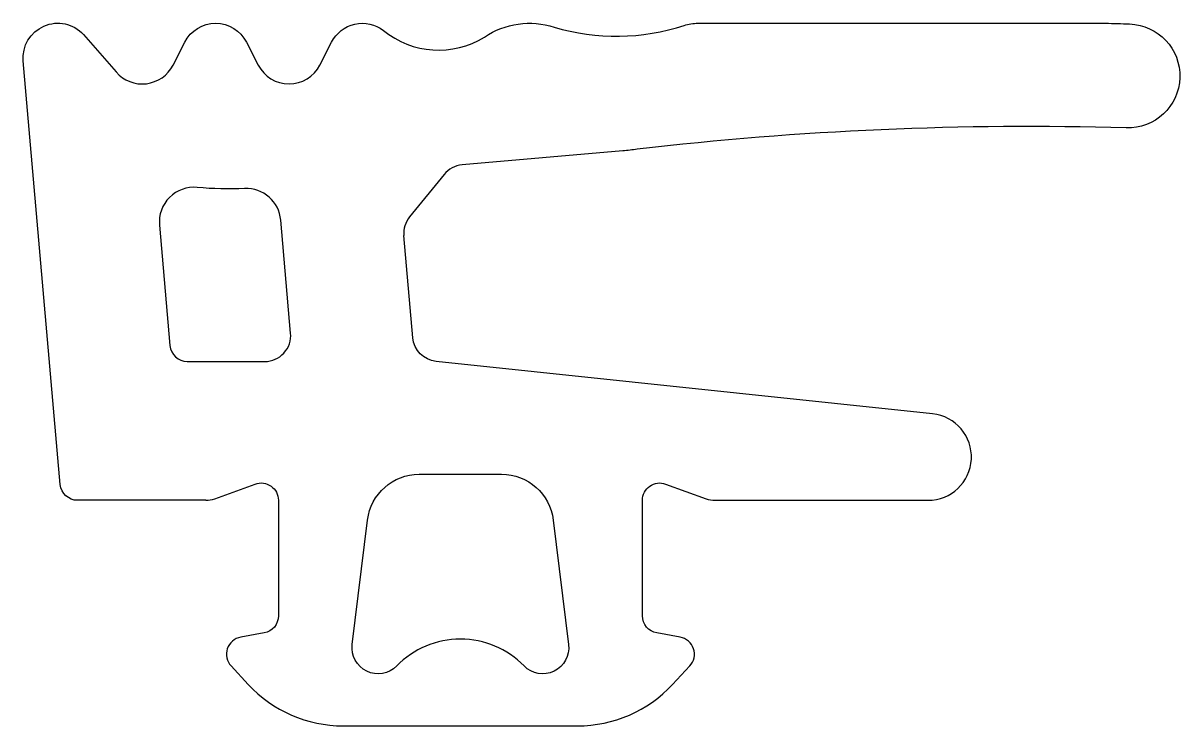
# Model space of a CAD drawing. Header units: millimetres. Extents: x -0.4 to 12.9, y -2.6 to 5.5.
import ezdxf

# ---------------------------------------------------------------- set-up
doc = ezdxf.new("R2010")
doc.units = ezdxf.units.MM

msp = doc.modelspace()

# ---------------------------------------------------------------- linework, layer by layer
for points in [[(1.662, 0), (0.183, 0, -0.388879), (-0.016, 0.183), (-0.443, 5.066, -0.717144), (0.251, 5.371), (0.627, 4.938, 0.531629), (1.285, 5.018), (1.42, 5.282, -0.612574), (2.132, 5.282), (2.267, 5.018, 0.612574), (2.979, 5.018), (3.114, 5.282, -0.467631), (3.712, 5.418, 0.321365), (4.879, 5.341, -0.231332), (5.682, 5.455, 0.152905), (7.183, 5.475, -0.079404), (7.339, 5.5), (12.041, 5.5, -0.002237), (12.32, 5.492, -1), (12.28, 4.293, 0.036348), (6.639, 4.047, -0.011247), (6.474, 4.029), (4.619, 3.867, 0.202981), (4.413, 3.757), (4.014, 3.267, 0.19485), (3.948, 3.052)], [(1.662, 0, 0.087489), (1.765, 0.018), (2.232, 0.188, -0.520567), (2.5, 0), (2.5, -1.332, -0.36397), (2.335, -1.529), (2.065, -1.577, 0.594937), (1.954, -1.91), (2.152, -2.123, 0.208), (3.249, -2.6), (5.951, -2.6, 0.208), (7.048, -2.123), (7.246, -1.91, 0.594937), (7.135, -1.577), (6.865, -1.529, -0.36397), (6.7, -1.332), (6.7, 0, -0.520567), (6.968, 0.188), (7.435, 0.018, 0.087489), (7.538, 0), (9.995, 0, 0.948915), (10.048, 0.997), (10.048, 0.997), (4.319, 1.602, -0.358926), (4.051, 1.874), (3.948, 3.052)]]:
    msp.add_lwpolyline(points, format="xyb")
for points in [[(1.563, 3.607, 0.467877), (1.128, 3.174), (1.249, 1.783, 0.388879), (1.449, 1.6), (2.343, 1.6, 0.440011), (2.641, 1.926), (2.527, 3.23, 0.401808), (2.111, 3.594, -0.034299), (1.563, 3.607)], [(5.076, 0.3, -0.378866), (5.671, -0.227), (5.848, -1.663, -0.717695), (5.335, -1.91, 0.421053), (3.865, -1.91, -0.717695), (3.352, -1.663), (3.529, -0.227, -0.378866), (4.124, 0.3), (5.076, 0.3)]]:
    msp.add_lwpolyline(points, format="xyb", close=True)

doc.saveas('drawing.dxf')
